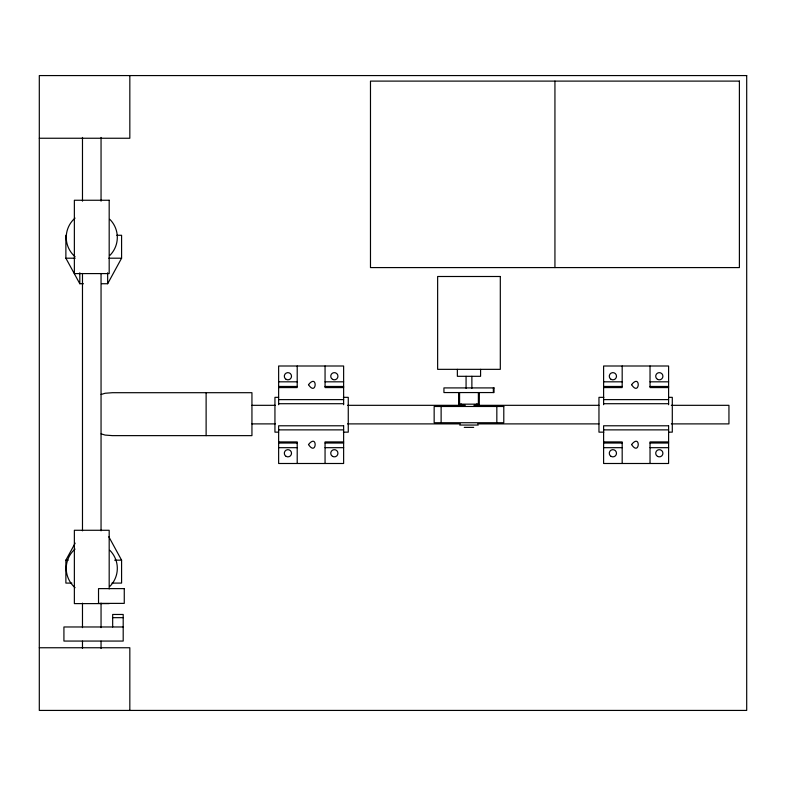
<?xml version="1.0" encoding="UTF-8"?>
<svg xmlns="http://www.w3.org/2000/svg" width="786" height="786" viewBox="0 0 786 786"><rect width="100%" height="100%" fill="white"/><g stroke="black" fill="none" stroke-linecap="round" stroke-linejoin="round"><path stroke-width="1.18" d="M101.61 283.736L107.662 283.736L121.584 258.201L121.584 235.279L116.819 235.279M71.89 583.094L65.877 583.094L65.877 560.163L75.161 543.146M101.109 394.484L105.118 393.265L112.388 392.705L251.942 392.695L251.942 435.64L112.388 435.631L105.118 435.071L101.109 433.852M39.3 138.248L129.828 138.248L129.828 75.574M65.877 235.279L65.877 258.201L75.161 258.201M108.822 258.201L121.584 258.201M65.877 258.201L79.808 283.736L83.444 283.736M278.637 381.819L297.206 381.819M325.06 381.819L343.629 381.819M603.609 381.819L622.178 381.819M650.032 381.819L668.601 381.819M278.637 386.466L297.206 386.466M325.06 386.466L343.629 386.466M603.609 386.466L622.178 386.466M650.032 386.466L668.601 386.466M278.637 387.577L297.206 387.577L297.206 366.001M343.629 387.577L325.06 387.577L325.06 366.001M603.609 387.577L622.178 387.577L622.178 366.001M668.601 387.577L650.032 387.577L650.032 366.001M278.608 397.343L274.943 397.343L274.943 432.153L278.608 432.153M343.384 397.343L348.267 397.343L348.267 432.153L343.384 432.153M603.854 397.343L598.961 397.343L598.961 432.153L603.854 432.153M668.621 397.343L672.295 397.343L672.295 432.153L668.621 432.153M278.637 399.622L343.629 399.622M603.609 399.622L668.601 399.622M278.637 403.709L343.629 403.709M603.609 403.709L668.601 403.709M459.692 404.161L478.261 404.161M251.952 405.321L275.247 405.321M347.589 405.321L465.312 405.321M473.899 405.321L598.971 405.321M671.313 405.321L728.946 405.321L728.946 423.89L671.313 423.89M251.952 423.89L275.247 423.89M347.589 423.89L460.409 423.89M477.574 423.89L598.971 423.89M459.692 425.049L478.261 425.049M464.261 427.378L473.693 427.378M278.637 429.873L343.629 429.873M603.609 429.873L668.601 429.873M278.637 441.919L297.206 441.919L297.206 463.494M343.629 441.919L325.06 441.919L325.06 463.494M603.609 441.919L622.178 441.919L622.178 463.494M668.601 441.919L650.032 441.919L650.032 463.494M278.637 443.029L297.206 443.029M325.06 443.029L343.629 443.029M603.609 443.029L622.178 443.029M650.032 443.029L668.601 443.029M278.637 447.676L297.206 447.676M325.06 447.676L343.629 447.676M603.609 447.676L622.178 447.676M650.032 447.676L668.601 447.676M65.877 560.163L68.205 560.163M114.628 560.163L121.584 560.163L121.584 583.094L111.926 583.094M109.185 603.609L74.365 603.609L74.365 530.275L109.185 530.275L109.185 588.94M112.673 617.668L123.196 617.668M123.196 626.973L63.921 626.973L63.921 641.062L123.196 641.062L123.196 614.465L112.673 614.465L112.673 626.973M39.3 647.752L129.828 647.752L129.828 710.426M108.822 536.759L121.584 560.163M668.601 404.721L668.601 366.001L603.609 366.001L603.609 404.721M554.936 81.105L554.936 267.584M496.831 406.48L496.831 422.73M493.353 387.911L493.353 392.558M480.58 369.341L480.58 376.307L457.364 376.307L457.364 369.341M479.362 392.558L479.273 406.48M478.379 392.558L478.379 405.615M476.837 403.876L476.837 405.615M471.875 376.307L471.875 388.343M466.069 376.307L466.069 388.343M461.117 403.876L461.117 405.615M459.574 392.558L459.574 406.48M458.68 392.558L458.68 405.615M458.592 392.558L458.592 405.615M441.123 406.48L441.123 422.73M343.629 404.721L343.629 366.001L278.637 366.001L278.637 404.721M206.119 392.695L206.119 435.64M107.662 272.791L107.662 283.736M101.05 137.432L101.05 201.157M101.05 273.469L101.05 530.835M101.05 603.147L101.05 627.65M101.05 641.13L101.05 648.489M82.481 137.432L82.481 201.157M82.481 273.469L82.481 530.835M82.481 603.147L82.481 627.65M82.481 641.13L82.481 648.489M79.808 272.791L79.808 283.736M109.834 550.308A25.535 25.535 0 0 1 109.834 586.425M75.053 587.663A25.535 25.535 0 0 1 75.053 549.07M109.834 219.343A25.535 25.535 0 0 1 109.834 255.45M75.053 256.688A25.535 25.535 0 0 1 75.053 218.095M308.485 384.678C316.748 397.077 317.957 372.947 308.485 384.678M308.485 444.552C316.748 456.951 317.957 432.821 308.485 444.552M631.561 384.678C639.824 397.077 641.032 372.947 631.561 384.678M631.561 444.552C639.755 456.941 641.101 432.831 631.561 444.552M746.7 75.574L39.3 75.574L39.3 710.426L746.7 710.426L746.7 75.574M739.39 81.105L370.481 81.105L370.481 267.584L739.39 267.584L739.39 81.105M109.185 200.253L74.365 200.253L74.365 273.587L109.185 273.587L109.185 200.253M500.309 276.495L437.635 276.495L437.635 369.341L500.309 369.341L500.309 276.495M494.021 387.911L443.933 387.911L443.933 392.558L494.021 392.558L494.021 387.911M503.787 406.48L434.157 406.48L434.157 422.73L503.787 422.73L503.797 406.48M343.629 425.786L278.637 425.786L278.637 463.494L343.629 463.494L343.629 425.786M668.601 425.786L603.609 425.786L603.609 463.494L668.601 463.494L668.601 425.786M124.267 588.616L98.525 588.616L98.525 603.383L124.267 603.383L124.267 588.616M657.518 379.353A3.596 3.596 0 0 0 662.912 376.239A3.596 3.596 0 0 0 657.518 373.114A3.596 3.596 0 0 0 657.518 379.353M611.086 379.353A3.596 3.596 0 0 0 616.489 376.239A3.596 3.596 0 0 0 611.086 373.114A3.596 3.596 0 0 0 611.086 379.353M657.518 456.381A3.596 3.596 0 0 0 662.912 453.267A3.596 3.596 0 0 0 657.518 450.142A3.596 3.596 0 0 0 657.518 456.381M611.086 456.381A3.596 3.596 0 0 0 616.489 453.267A3.596 3.596 0 0 0 611.086 450.142A3.596 3.596 0 0 0 611.086 456.381M286.124 379.353A3.596 3.596 0 0 0 291.518 376.239A3.596 3.596 0 0 0 286.124 373.114A3.596 3.596 0 0 0 286.124 379.353M332.547 379.353A3.596 3.596 0 0 0 337.941 376.239A3.596 3.596 0 0 0 332.547 373.114A3.596 3.596 0 0 0 332.547 379.353M286.124 456.381A3.596 3.596 0 0 0 291.518 453.267A3.596 3.596 0 0 0 286.124 450.142A3.596 3.596 0 0 0 286.124 456.381M332.547 456.381A3.596 3.596 0 0 0 337.941 453.267A3.596 3.596 0 0 0 332.547 450.142A3.596 3.596 0 0 0 332.547 456.381"/></g></svg>
